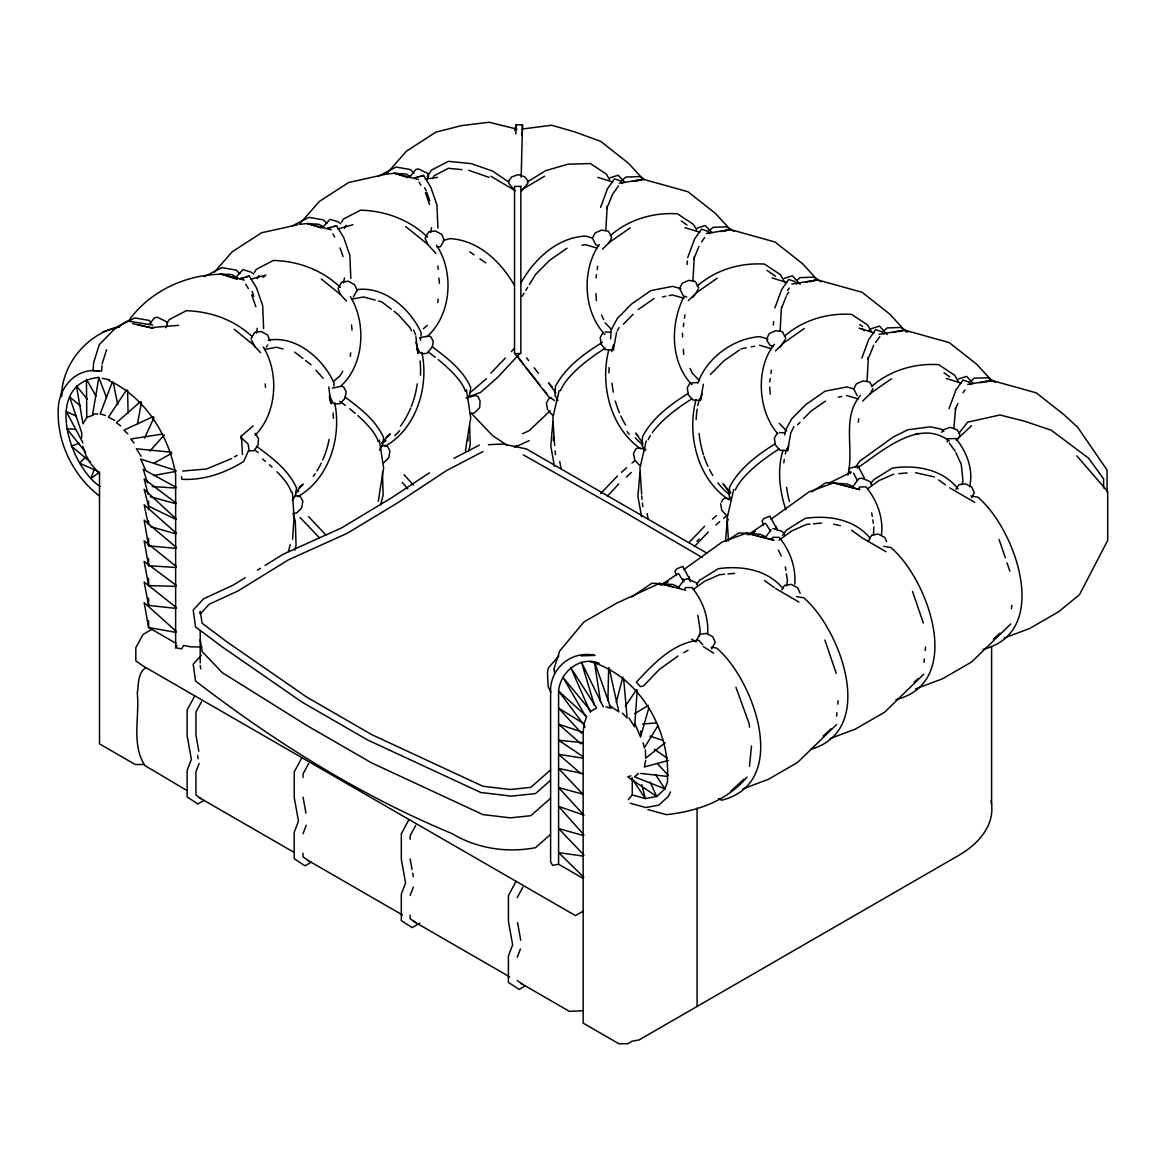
<?xml version="1.0" encoding="UTF-8"?>
<svg xmlns="http://www.w3.org/2000/svg" width="1166" height="1166" viewBox="0 0 1166 1166"><rect width="100%" height="100%" fill="white"/><g stroke="black" fill="none" stroke-linecap="round" stroke-linejoin="round"><path stroke-width="1.5" d="M521.173 177.203L522.499 124.951L516.203 124.747L514.643 130.198M607.909 700.751L608.652 668.001M515.868 133.973L516.203 124.747L516.028 129.528M667.375 780.506C671.018 730.718 639.157 675.245 589.705 661.443M522.135 135.577L522.31 131.146M522.324 129.747L522.499 124.951M947.346 441.943L947.521 438.707L955.858 438.547C966.76 451.723 973.668 469.811 969.631 486.79M102.025 365.658L101.675 370.977L97.58 370.803M292.593 539.29L294.065 516.932L292.375 492.125M637.248 690.097L634.596 726.826L628.955 718.037M333.87 386.077L334.103 383.104C323.128 358.764 296.324 335.167 268.224 340.21M420.941 335.793L421.188 332.82C410.403 308.888 384.518 286.005 357.015 289.605M552.888 421.946L550.804 445.995L554.462 466.473M553.296 440.573L553.602 437.002M639.988 472.23L637.904 496.279L641.562 516.771M725.441 541.418L727.088 522.514L728.327 519.234M687.095 264.478L687.401 261.053M694.309 256.476L692.91 280.919M773.35 325.037L773.656 321.627M781.497 306.804L780.083 331.246M953.832 428.359L955.712 407.371L955.333 409.762M749.49 766.324L751.502 745.934M836.59 716.041L836.926 712.645M837.756 704.147L838.106 700.751M924.026 662.346L924.361 658.95M925.206 650.453L925.542 647.057M1011.461 608.667L1011.797 605.271M991.027 800.838A114.385 66.039 0 0 1 958.379 855.596L639.07 1039.941L632.249 1041.151L627.789 1043.73L618.855 1043.73L583.16 1023.121L583.16 732.437L584.049 723.78L586.702 716.594L558.587 691.03C560.321 671.616 580.085 655.758 599.164 663.206M257.292 328.273L256.287 333.214M263.618 328.725L262.671 305.609L256.52 287.842L249.32 276.05L240.196 278.674L243.359 277.756M344.48 277.96L343.474 282.901M350.806 278.397L349.858 255.296L343.708 237.529L336.508 225.738L327.384 228.361L330.546 227.443M431.58 227.676L430.575 232.602M437.906 228.113L436.959 205.012L430.808 187.245L423.608 175.454L414.484 178.077L417.647 177.159M350.281 356.344L350.704 352.846M437.789 302.562L438.212 299.05M596.045 277.989L596.496 274.622M597.196 269.565L597.662 266.198M683.349 326.582L683.815 323.215M684.515 318.158L684.967 314.791M769.779 381.938L770.245 378.556M770.93 373.514L771.396 370.132M847.842 475.014C854.474 449.041 841.298 417.515 860.435 395.434M858.263 422.107L858.73 418.74M697.851 383.162C706.669 357.933 733.108 338.519 759.766 336.639L768.015 339.014M784.762 434.962L785.418 430.443L791.568 419.031L805.75 404.617L825.149 391.149L846.895 386.937L853.483 388.832M420.358 340.326L420.824 337.28M600.607 207.359L607.471 188.746L614.453 178.85L620.341 180.832L622.513 183.47M606.83 208.568L607.209 206.193L605.81 230.635M687.707 257.642L694.572 239.03L701.553 229.148L707.441 231.13L709.613 233.754M774.88 307.97L781.759 289.357L788.741 279.461L794.629 281.443L796.801 284.081M861.82 358.181L868.685 339.568L875.681 329.672L881.569 331.654L883.726 334.292M868.043 359.39L868.422 357.015L867.023 381.457M949.109 408.537L955.974 389.925L962.956 380.043L968.844 382.025L971.016 384.649M100.043 486.499C68.648 465.715 43.069 382.812 98.862 377.434L92.712 413.959L97.755 414.119M699.396 636.097L700.27 630.893L697.88 615.313M707.587 634.377C708.928 617.572 702.69 600.534 691.977 587.562L685.695 587.547L684.719 588.932M786.584 585.886L787.458 580.683L786.394 573.759M794.775 584.151C796.116 567.346 789.878 550.323 779.165 537.337L772.883 537.322L771.907 538.721M873.509 535.456L873.859 526.799M881.409 535.456C883.755 518.141 877.021 500.331 866.09 486.922L859.808 486.907L858.832 488.292M240.91 438.518L241.449 435.516L242.47 454.565M613.287 350.31L616.61 332.223M703.404 384.153L700.387 400.594L702.034 393.758M137.384 424.424L141.509 402.139M645.702 760.334L644.317 766.995L668.22 760.48M61.579 396.6C61.55 363.967 87.916 332.908 119.879 326.597M559.126 390.61L552.83 417.792L554.637 445.514M646.226 440.894L639.93 468.076L641.635 494.063M733.72 489.487L727.03 518.36L728.502 540.893M788.726 445.747L787.487 450.878L790.81 432.805L793.944 426.552M288.439 551.547L290.159 544.566M294.809 550.221L296.047 545.192L295.289 520.838L293.118 513.973M380.67 504.951L383.148 494.894L382.448 472.288M468.601 451.315L470.248 444.61L469.65 425.473M616.26 702.326L622.906 676.965M962.067 484.444L962.985 480.946L961.28 464.374L955.814 452.583M648.821 707.937L640.528 737.072L635.033 723.824M608.871 349.698C599.645 384.372 610.27 427.733 640.644 448.779M695.971 399.982C686.628 435.137 697.647 479.459 729.187 499.995M783.013 450.236C777.022 469.519 779.544 490.944 785.869 509.79M102.142 363.879L106.558 349.771M553.763 669.634L559.593 651.138L583.962 621.93L616.523 603.245L659.533 583.394L685.608 590.2M665.524 787.356L667.739 781.22M94.023 469.913L90.875 478.424L99.037 472.594M112.242 382.215L100.174 413.886L105.348 415.46M199.138 763.453L195.946 771.819L195.946 795.052L201.529 798.958M303.043 833.646L306.235 825.28M410.14 895.473L413.332 887.122M517.238 957.315L520.43 948.949M696.146 640.848L699.804 634.289L706.377 633.4L712.79 636.709L715.268 642.277L711.61 648.821M868.116 541.563L871.774 535.005L878.348 534.115L884.746 537.409L886.612 541.592M608.069 205.449L612.442 194.503L618.563 185.846M693.93 258.867L698.915 246.361M781.73 307.62L786.103 296.689M869.297 356.271L873.655 345.325M956.572 406.628L957.825 403.509M165.936 327.719L167.263 324.556L166.505 321.699L157.177 317.21L154.48 317.808L149.088 324.542M427.237 179.447L428.563 176.285L427.791 173.413L418.477 168.924L415.781 169.522L409.441 177.48M250.938 338.869L254.713 332.339L261.257 331.523L267.597 335.006L270.002 340.764M144.497 438.212L154.058 417.443M684.005 296.616C670.144 323.652 670.042 361.941 691.963 384.765M670.537 792.005L668.322 796.451L658.805 805.138L645.847 807.542L630.252 803.257M617.397 330.663L618.971 327.544M609.016 242.892L611.625 237.704L611.057 235.547L608.215 231.145L601.583 230.096L595.054 233.011L592.445 238.199L595.855 244.758L598.843 245.909M696.117 293.176L698.084 289.285M785.184 339.583L780.039 347.453M870.317 393.758L872.926 388.57M721.419 502.24L722.993 499.208L725.223 498.159L730.12 498.538M194.78 695.854L187.128 710.065L187.128 735.717L191.37 759.299L187.128 770.435L187.128 796.932L197.914 803.942L204.137 800.357M201.543 701.713L195.961 712.062L195.961 735.294L198.818 751.254M301.877 757.696L294.226 771.907L294.226 797.544L298.467 821.141L294.211 832.276L294.211 858.774L305.011 865.784L311.235 862.184M308.64 763.541L303.058 773.889L303.058 777.474M408.975 819.523L401.323 833.734L401.323 859.371L405.564 882.968L401.308 894.103L401.308 920.601L412.108 927.611L419.891 923.122M415.737 825.368L410.155 835.731L410.155 839.301M516.072 881.35L508.42 895.561L508.42 921.198L512.646 944.795L508.405 955.931L508.405 982.428L519.205 989.438L525.429 985.838M517.252 897.558L522.82 887.209M342.687 371.269L340.224 375.656L333.534 381.384M201.951 646.984L191.035 646.868L183.63 645.439L181.634 648.894L175.643 647.742L176.97 645.439M602.924 332.791L600.155 337.513L601.292 344.495L605.679 349.654L610.751 349.96M700.052 399.428L701.436 397.067M777.124 433.358L774.355 438.081L775.492 445.077L779.879 450.236L784.951 450.542M95.962 396.046L86.43 379.256L86.78 417.384L82.975 423.812L76.446 385.902L87.348 399.311M167.365 322.705L169.201 319.659L186.225 310.754C210.405 311.351 234.322 319.834 252.075 336.551M254.421 272.421L256.272 269.375L273.281 260.455C298.059 261.009 322.457 270.046 340.37 287.375M257.19 278.601L259.056 275.511M341.594 222.138L343.431 219.091L360.454 210.186C385.217 210.725 409.616 219.762 427.543 237.106M344.349 228.317L346.215 225.242M657.959 725.646L644.317 747.887L643.195 742.829M520.925 282.886C534.363 259.216 557.1 237.427 585.565 236.057L592.168 237.966M522.193 296.164L523.986 293.264M525.793 290.349L527.6 287.434M529.408 284.519L535.719 274.316L549.667 260.28L567.04 248.227M292.287 500.403L295.479 495.244L296.543 488.044C288.498 470 272.028 457.597 256.433 446.286M379.387 450.105L382.579 444.96L383.643 437.76C375.918 420.226 360.017 408.158 345.034 397.023M467.289 398.539L469.679 394.676L470.743 387.476C463.019 369.943 447.117 357.875 432.134 346.739M427.281 176.605L431.449 170.119L448.356 161.345L471.02 163.575L492.533 171.052L508.42 181.794M432.367 178.631L434.218 175.672L448.444 168.283L461.969 169.624M266.227 347.293L267.684 344.976M353.327 297.009L357.102 290.48L354.697 284.723L348.357 281.239L341.813 282.055L338.898 286.705L338.038 288.585L340.443 294.342M781.774 589.865L784.674 585.288L791.248 584.399L797.646 587.708L800.138 593.275M955.974 489.283L958.875 484.721L965.448 483.832L971.846 487.126L974.339 492.693L971.642 497.722M787.516 290.64L789.236 288.031M126.526 389.91L108.453 417.151L114.589 420.358M625.326 706.261L636.374 689.835M855.553 467.056L859.575 461.313L893.273 436.988L907.877 429.744L930.483 426.829L941.268 429.132L943.819 431.42M701.582 241.916L704.643 237.587M786.729 295.115L788.77 292.229M875.695 342.44L879.776 336.668M962.985 392.811L965.025 389.925M941.647 432.324L943.498 429.744L950.188 427.324L956.878 429.744L959.647 433.606L959.647 436.186L957.811 438.766M678.437 587.562L683.946 579.983L687.226 578.7L696.656 582.942L697.501 585.813M765.537 537.278L771.047 529.699M852.638 486.994L858.147 479.415M696.481 584.399L699.658 580.304L718.271 568.731C741.299 565.393 767.286 569.562 782.838 588.32M782.488 535.369L786.715 529.918L805.327 518.345C828.356 515.008 854.357 519.176 869.894 537.934M870.652 483.73L873.815 479.634L892.427 468.062C915.966 464.578 942.828 469.213 958.088 489.006M235.24 278.062L242.951 269.594L251.113 272.159L253.59 273.995M322.341 227.778L330.051 219.295L338.213 221.875L340.691 223.697M958.86 433.344L967.62 422.165L999.962 414.979L1024.943 421.349L1051.193 430.196L1088.49 458.092L1103.604 478.876L1103.604 487.956M692.939 297.17L695.067 294.517M628.255 799.643L632.249 794.95L632.249 777.78M558.893 655.846L548.428 667.943L547.452 672.33L548.151 686.366L550.833 692.312M128.552 320.956C151.58 288.425 192.463 271.518 231.757 274.578L237.806 278.033M214.471 272.013L232.194 251.798L261.563 232.777L297.49 224.805M323.39 226.889L318.857 224.295L307.241 223.522L299.21 224.426L319.295 201.499L348.663 182.494L386.31 174.142L406.395 151.216L435.763 132.195L461.328 125.637L489.137 122.27L516.917 129.12M631.637 597.094L651.867 583.204L672.986 584.501L679.195 587.358M149.889 451.082L164.333 434.918M296.12 491.833L303.102 484.152L299.108 487.388M382.054 442.818L390.202 433.869L386.208 437.104M201.252 655.409L193.192 664.168L195.524 681.002C274.608 741.824 359.507 795.197 451.854 833.515C476.996 848.542 506.816 853.148 535.486 847.682L550.381 834.565M600.694 493.524L617.514 475.961M607.355 496.264L618.68 483.963M688.975 542.54L704.614 526.26M694.455 546.548L708.316 531.958M505.403 358.006L490.857 373.149M511.408 351.534L513.827 348.94M519.016 354.391L497.576 377.449L480.596 392.344L468.965 396.775M521.654 190.86L527.775 183.441L527.775 180.861L525.006 176.999L518.316 174.579L511.612 176.999L508.842 180.861L508.842 183.441L514.964 190.86M85.41 457.218L79.55 463.266L97.857 471.21M623.358 324.206L633.123 314.281M710.458 374.49L723.867 360.848L739.798 349.8M797.588 424.788L800.022 422.311M803.68 418.594L810.997 411.146L825.47 401.104M956.222 440.165L971.497 425.707M383.643 462.858L388.73 457.772L389.925 451.053L387.68 446.563L385.45 445.427L382.215 445.704M602.443 249.174L609.337 242.426L630.15 227.88M688.392 300.58L696.437 292.71L717.25 278.164M775.492 350.864L783.537 343.008L804.351 328.462M862.592 401.162L870.638 393.292L891.451 378.746M836.59 724.538L797.471 762.52L768.292 779.369L742.961 788.886M923.691 674.254L884.557 712.237L855.392 729.071L830.046 738.603M1010.791 623.97L971.657 661.953L942.492 678.787L915.47 688.946M263.093 277.508L265.761 275.045L250.894 279.199M730.82 791.16L743.85 779.238M823.123 736.096L830.95 728.939M914.144 682.241L918.05 678.656M993.417 639.099L999.932 633.138M655.452 774.501L664.984 788.886L656.677 796.465L645.366 798.564L632.249 794.95M746.954 777.066C726.68 801.231 696.685 811.449 666.267 814.64L647.99 809.612M621.449 472.405L626.681 467.668M626.273 477.083L631.345 472.492M712.484 519.132L716.405 515.576M715.909 525.079L719.714 521.639M550.571 769.968L530.836 787.342L510.373 789.513L482.884 786.248L371.633 734.58L306.745 697.108L226.947 641.883L202.17 623.314L200.217 611.421L200.217 614.001L209.21 604.236L238.083 590.914L288.425 559.84L346.987 533.416L397.985 502.633L446.578 470.554L483.001 451.548M550.381 780.462L535.486 793.58L511.364 796.145L480.742 792.486L367.494 739.914L302.009 702.107L221.861 646.634L195.524 626.9L193.192 610.066L203.554 598.814L232.996 585.23L245.21 577.695M550.571 798.302L530.836 815.69L510.373 817.862L482.884 814.582L371.633 762.914L306.745 725.441L222.487 672.797L202.17 651.648L200.217 639.77M140.488 401.6L116.396 422.762L120.725 425.911M638.472 773.452L634.596 776.847L664.984 788.886M550.221 410.753L529.072 430.706L522.616 433.665M242.426 435.107L253.124 425.94M255.165 435.21C277.158 412.983 279.301 373.003 263.268 346.9M340.953 386.048C364.39 364.273 366.576 323.113 350.368 296.616M423.287 328.812L427.295 325.372M426.727 336.887C451.577 315.286 454.463 271.765 436.419 245.224M621.813 180.57L625.923 177.043L639.624 176.591L644.084 179.17M708.913 230.853L713.024 227.326L726.724 226.874L733.866 231.466M797.384 279.971L800.124 277.61L813.824 277.173L820.966 281.749M883.114 331.435L887.224 327.894L900.924 327.457L908.052 332.048M970.214 381.719L974.324 378.192L988.025 377.74L995.152 382.331M469.811 392.855L486.382 378.79M610.197 235.707C628.62 219.587 653.179 212.197 677.475 213.815L693.493 224.44L696.656 229.935M697.253 286.005C715.676 269.885 740.235 262.496 764.532 264.114L780.55 274.739L784.499 281.808M784.324 336.289C802.762 320.169 827.306 312.779 851.603 314.397L867.621 325.022L871.57 332.091M871.468 386.573C889.891 370.453 914.45 363.063 938.747 364.681L954.765 375.306L958.714 382.375M145.663 667.754C137.515 673.336 138.769 684.427 137.282 692.983C139.833 716.857 131.029 744.097 144.919 765.581L186.706 790.402M599.135 244.569C581.513 270.075 583.146 311.482 604.877 334.482M774.443 344.262C755.189 367.829 757.711 411.19 777.882 433.81M665.247 742.713L645.629 758.206L645.396 749.738M631.972 463.033L634.698 460.891M723.576 518.287L727.584 515.124M857.141 468.105C881.919 451.621 918.75 417.705 949.284 440.981M868.859 330.503L871.337 328.666L879.499 326.101L887.209 334.569M693.333 589.413L704.658 581.207L719.539 574.707L724.552 574.24M779.019 540.164L791.758 530.924L806.639 524.409L809.991 524.117M867.533 488.845L878.858 480.64L893.739 474.125M683.903 569.518L722.045 542.132L746.634 533.095L774.151 540.281M771.003 519.22L809.146 491.848L833.734 482.811L859.531 489.545M678.073 656.006L659.475 669.313L643.486 685.972L640.44 686.672L636.417 682.154C653.149 664.052 673.059 642.889 698.696 640.236L702.792 644.681M638.225 309.558L654.141 298.511M514.483 447.001L516.844 445.383M661.72 584.545L678.014 573.614M748.82 534.261L765.115 523.315M429.496 472.769L392.592 497.139L341.944 527.717L283.353 554.141L265.046 565.452M726.17 541.155L738.967 532.92L760.086 534.217L766.295 537.074M811.871 491.804L826.082 482.666L847.216 483.963L853.425 486.82M257.409 570.159L260.47 568.279M527.192 182.056L545.717 170.659L567.769 164.231L590.419 163.546L606.437 174.171L609.599 179.651M634.625 713.709L648.281 705.43M602.545 342.294C584.181 353.575 565.612 366.955 555.395 386.471L555.001 395.376L557.975 400.565M688.188 393.452C670.377 404.587 652.406 417.734 642.495 436.754L642.102 445.66L645.075 450.863M775.288 443.736C757.477 454.871 739.506 468.018 729.595 487.038L729.202 495.944L731.432 499.85M520.663 190.379L544.522 176.241M661.996 585.157L668.118 581.572L659.956 585.011M749.097 534.859L755.218 531.288L747.056 534.728M115.419 327.952L134.775 317.91L149.073 320.402L151.522 322.836M204.006 276.808L221.875 267.626L236.173 270.118L239.861 273.762M291.106 226.51L308.975 217.342L323.274 219.835L326.961 223.478M378.207 176.226L396.076 167.059L410.374 169.551L414.061 173.195M231.626 458.559L206.484 469.009L182.625 471.035M234.41 456.955L237.179 455.367M152.367 629.101L142.922 634.552L135.824 647.713L135.824 660.918L142.922 665.888L575.465 915.616L583.335 911.083M683.757 652.712L688.013 650.249M153.737 463.354L171.825 453.253M453.997 458.34L479.372 445.106M829.245 483.059L851.384 472.041M384.838 446.447C416.51 428.738 429.19 386.485 421.873 352.278M297.592 496.76C329.264 479.051 341.944 436.798 334.627 402.591M551.022 397.577L548.792 398.641L546.417 403.188L547.597 409.791M153.169 416.597L123.931 430.167L127.837 433.869M515.095 447.103L529.218 440.588M610.037 177.8L618.199 175.235L624.961 182.479M697.137 228.099L705.299 225.519L712.062 232.763M784.237 278.382L792.399 275.803L800.109 284.271M958.437 378.95L966.599 376.385L973.362 383.629M858.744 478.803L861.426 478.133L868.437 480.815L870.842 482.374L871.702 485.245M1004.247 638.035L1029.593 628.503L1058.757 611.669L1079.483 594.689L1107.7 540.441L1107.7 491.542L1076.816 455.819M466.24 397.868L475.611 395.507L477.987 396.542L480.086 400.958L479.663 407.692L474.314 413.012L469.84 413.595M79.346 443.226L71.257 446.097L90.03 461.751M630.908 775.813L627.789 776.92L656.677 796.465L650.103 782.051M419.396 337.878L428.782 335.895L431.012 337.032L433.256 341.521L432.411 346.841L426.975 353.327L422.121 353.735L419.891 352.613L417.647 348.124M332.295 388.161L341.682 386.179L343.912 387.316L346.156 391.805L344.961 398.524L339.874 403.625L335.021 404.019L332.791 402.897L329.614 395.507M86.78 417.384L93.28 415.169M102.812 331.902L119.369 326.801M983.04 649.36C1052.504 631.943 1015.222 528.577 977.866 497.182L970.782 496.016M895.94 699.644C965.404 682.227 928.121 578.861 890.766 547.466L883.682 546.315M810.574 749.403C877.911 730.382 840.497 628.868 803.665 597.764L796.582 596.598M420.503 176.343L423.608 175.454M333.403 226.641L336.508 225.738M246.215 276.954L249.32 276.05M443.211 240.546L449.814 238.651C478.279 240.007 501.016 261.811 514.454 285.466M337.994 228.9L352.861 224.761M636.213 181.167L643.195 179.243L687.925 191.734L715.501 213.465L729.639 228.9M723.314 231.451L730.295 229.527L775.026 242.018L802.602 263.749L817.92 280.481M810.414 281.735L817.395 279.825L862.126 292.302L889.687 314.033L906.201 332.048M899.263 331.552L904.495 330.109L949.226 342.585L976.787 364.317L992.12 381.049M986.363 381.836L991.596 380.393L1036.326 392.884L1063.888 414.615L1077.821 427.456L1107.073 470.058L1107.073 491.79M633.24 181.284L643.195 179.243L619.321 183.237M720.34 231.568L730.295 229.527L706.421 233.521M805.793 282.187L817.395 279.825L791.816 284.096M892.894 332.485L904.495 330.109L878.916 334.38M979.994 382.769L991.596 380.393L967.722 384.386M582.009 245.326L585.332 244.671L596.948 248.023M662.463 296.907L665.786 296.251M669.109 295.61L672.432 294.969L684.048 298.307M741.241 348.809L746.225 347.832M751.225 346.87L754.548 346.215M838.339 397.154L841.663 396.513M583.044 878.348L558.587 864.225L552.597 865.376L550.614 861.922L550.614 687.692C552.713 665.655 573.424 650.439 594.995 655.394L581.105 655.875M351.549 299.21L363.559 296.966L375.131 300.085M264.478 349.494L276.488 347.235L283.09 349.028M153.737 475.466L175.935 471.414M162.059 434.116L130.709 438.984L134.017 443.022M425.357 179.2L437.541 177.349M437.148 247.221L440.427 246.726L444.202 240.196L441.797 234.439L435.457 230.955L428.913 231.772L425.998 236.406L425.138 238.301L427.543 244.058M522.208 129.047L551.707 125.228L575.071 132.006L600.825 141.45L628.401 163.182L643.719 179.899M915.499 433.971L919.1 433.519M773 528.562L781.337 531.098L783.741 532.658L784.601 535.529M386.31 174.142L394.341 173.238L405.957 173.996L410.49 176.605M898.753 473.673L907.104 472.915M813.329 523.811L821.68 523.053M727.905 573.949L734.58 573.337M295.115 495.987L298.35 495.71L300.58 496.847L302.825 501.336L301.63 508.055L296.543 513.142L293.307 513.419M178.66 325.329L150.808 327.631L132.618 323.594M642.51 723.984L656.327 722.949M488.437 444.683L502.94 444.013L526.391 448.925L706.771 553.063M581.878 1010.776L569.402 1011.345L520.59 983.171M248.547 450.921L253.896 450.703L258.007 445.456L258.473 438.285L255.019 433.358M144.147 764.502L135.227 764.502L99.518 743.893L99.518 471.924M176.183 585.347L144.147 561.414L148.607 585.565L175.833 586.381M97.186 370.846L93.105 370.671L93.615 362.699L99.256 344.684L115.755 327.792L127.575 321.014L152.804 325.066M605.125 331.96L610.197 332.266M697.297 382.55L690.024 383.075L687.255 387.797L688.392 394.778L692.779 399.938L697.851 400.244M99.183 371.094C76.665 367.071 58.825 387.054 58.3 408.537C56.522 442.133 72.933 475.539 99.387 495.973M779.325 432.542L784.397 432.848M152.236 486.557L175.833 488.058M176.241 566.472L144.147 540.805L148.607 565.714L175.833 567.478M75.615 429.336L66.841 428.753L85.672 452.335M176.299 547.379L144.147 520.196L148.607 545.863L175.935 548.355M171.562 452.248L136.364 448.779L141.086 456.256M583.16 742.742L558.587 740.221L583.262 756.719M176.241 607.471L144.147 582.023L148.607 605.402L175.935 608.39M640.528 773.422L667.579 776.425M583.16 856.106L558.587 852.608L583.831 877.284M583.16 758.206L558.587 754.329L581.032 773.758M711.245 647.174L716.565 648.048C753.921 679.443 791.204 782.794 721.739 800.211L718.577 798.695M175.935 632.366L148.607 627.527L144.147 602.647L176.299 631.462M583.16 773.656L558.587 768.452L582.781 794.177M102.36 378.207L109.371 379.766M915.514 472.696L934.462 476.938M833.588 524.146L840.467 525.691M137.923 324.818L153.562 328.404M859.808 489.633L833.734 482.811M772.708 539.916L746.634 533.095M418.419 179.549L394.341 173.238L407.896 177.64M331.319 229.833L307.241 223.522L320.796 227.924M244.219 280.117L220.141 273.821L237.092 279.301M659.533 583.394L672.578 586.804M378.44 300.974L381.748 301.863L391.31 309.223M150.312 496.716L175.935 503.756M583.16 794.279L558.587 787.531L583.991 815.223M583.16 835.497L558.587 828.516L583.991 855.072M680.915 288.716L672.665 286.355L650.934 290.567L631.52 304.034L617.353 318.449L611.188 329.861L610.634 338.898M759.532 345.253L771.149 348.59M846.662 395.551L858.278 398.889M150.312 526.507L175.935 533.897M683.305 295.989L686.73 296.995M605.985 706.844L610.911 708.272L594.398 661.72L600.534 701.903M597.823 177.349L612.675 181.983M684.923 227.632L699.775 232.267M772.023 277.916L786.861 282.551M859.123 328.2L873.961 332.835M946.224 378.484L961.061 383.118M175.964 470.554L140.605 459.054L145.692 470.087M649.987 736.14L663.308 740.527M583.16 732.437L558.587 724.159L581.032 743.908M583.16 814.888L558.587 806.376L583.991 834.943M468.732 170.28L489.079 177.363M773.043 346.491L770.056 345.34L767.228 340.924L766.645 338.767L769.254 333.578L775.784 330.663L782.415 331.712L785.826 338.286M645.979 449.42L638.123 447.861L635.893 448.925L633.517 453.472L634.698 460.074L639.638 465.38M76.067 416L66.302 411.525L82.975 442.92M176.022 519.497L148.607 506.175L144.147 489.283L176.358 519.089M108.555 380.364C145.284 397.169 168.837 435.312 175.643 474.212L175.643 647.742M176.081 487.315L143.243 469.286L147.543 482.913M523.257 454.857L620.516 509.79L702.296 557.567M176.11 643.413L148.607 627.527L148.607 620.72M199.313 797.675L293.803 852.229M307.984 860.421L402.474 914.975M413.493 921.344L509.571 976.802M949.736 487.884L974.703 502.357M886.043 551.737L862.636 538.167L851.53 530.209M775.536 588.466L798.943 602.035M490.857 176.241L514.702 190.379M554.652 400.55L548.676 396.746L514.949 353.633M691.642 639.07L696.029 641.883M703.346 646.576L713.592 653.149M861.732 328.608L864.72 330.59M507.574 445.587L492.431 435.486L471.297 413.245M609.206 705.328L618.855 711.828L609.089 667.943M469.796 251.812L474.125 254.829M479.926 258.852L485.712 262.86M654.418 749.242L667.112 758.06M517.238 980.548L522.82 984.454M415.723 922.627L410.14 918.706L410.14 915.135M308.626 860.785L303.043 856.879L303.043 853.308M944.008 372.858L949.751 376.895M859.779 324.6L862.651 326.611M766.951 270.279L775.55 276.327M681.279 221.001L687.022 225.023M938.63 479.926L945.568 484.896M764.43 580.508L774.151 587.46M176.241 503.173L144.147 478.978L148.155 494.515M394.035 311.337L398.131 314.485L410.213 328.01L411.511 330.882M294.677 352.147L302.869 358.458M305.594 360.556L311.045 364.769M405.651 226.51L427.441 244.131L435.938 253.401M321.277 278.995L340.355 294.415L346.419 301.032M234.177 329.278L253.255 344.713L260.528 352.642M80.41 405.855L69.581 396.906L81.678 432.601L81.722 437.789M176.299 533.197L144.147 504.747L148.242 524.248M240.881 437.41L248.037 443.969L249.058 449.566L243.577 461.561C225.184 473.032 203.802 480.436 181.925 479.313L181.371 476.53M404.077 474.708L413.391 485.114M308.524 516.538L326.291 535.413M300.041 517.485L319.615 537.92M779.296 423.375L786.671 431.07M699.556 380.772L692.181 373.076L690.068 368.427M605.096 322.793L611.246 329.22M622.425 713.155L627.133 718.125L623.664 678.845M726.724 515.663L721.798 510.358L720.617 503.756M548.545 410.84L552.538 415.096M657.332 763.497L668.176 775.317M581.572 733.181L558.587 708.112L584.049 723.78L584.851 727.336M315.884 370.176L323.128 378.294M723.911 484.779L730.878 492.752M637.977 435.822L635.659 433.154L642.903 443.138M552.043 386.864L548.559 382.871L555.803 392.855M99.518 473.921L90.904 463.879L85.978 455.352L82.815 446.359M402.314 482.389L407.823 488.948M540.106 385.407L525.895 367.305M543.458 389.517L546.81 393.627M526.638 357.86L528.781 360.673M534.145 367.742L538.43 373.382M517.325 356.009L523.753 364.477M583.321 724.115L558.587 691.03L558.587 864.225M949.226 443.022L955.129 451.111M255.369 347.395L251.535 340.312M722.745 483.453L730.003 493.437M631.928 778.494L645.366 798.564L641.766 784.674M872.357 386.412L869.515 381.996L862.884 380.947L856.354 383.876L853.745 389.05L857.156 395.624M682.955 295.056L679.545 288.483L682.154 283.294L688.683 280.379L695.315 281.429L698.726 288.002M419.09 182.202L420.897 185.161M332.893 233.972L334.7 236.917M245.705 284.285L248.416 288.702M776.76 528.927L769.895 516.144L764.094 518.491L762.039 520.896L763.511 525.356M765.931 523.709L770.274 530.88M689.645 579.181L682.78 566.399L676.965 568.746L674.925 571.151L676.397 575.61M678.816 573.964L682.299 579.706M735.935 687.27L749.155 723.707L749.519 727.118M585.769 716.507L562.901 677.329L590.943 711.231L596.598 707.966L570.699 667.491L590.433 712.353M424.555 187.77L426.333 190.874M864.298 477.943L857.987 465.963L848.906 468.484L850.058 473.629M853.541 473.207L857.331 480.407M603.376 706.975L581.44 662.157L594.383 705.211M778.407 550.177L781.249 556.036M601.569 315.053L603.682 319.703M413.624 330.036L415.65 334.934M98.862 377.434L106.529 397.693M425.401 192.536L429.554 204.502M340.078 247.95L343.037 256.491M251.71 294.838L255.85 306.818M999.058 539.421L1005.325 557.8M1007.03 562.814L1009.887 571.165M912.526 591.381L923.355 623.125M824.858 640.003L836.255 673.409M426.887 192.55L429.715 200.873M252.133 291.456L253.824 296.441M415.781 342.338L417.18 346.666M776.09 526.376L776.964 529.699M688.975 576.631L690.272 581.63M683.028 578.759L683.874 582.023M416.845 348.211L418.04 353.473L415.868 336.624M329.351 396.746L330.94 403.771L328.768 386.908M640.557 730.995L641.315 734.376M113.219 382.273L117.737 404.675M517.573 922.568L520.75 940.292M410.155 858.963L412.064 869.588M412.691 873.145L413.332 876.686M303.058 797.121L305.915 813.081M197.55 755.277L198.205 758.833M647.159 513.506L648.107 518.841M559.738 461.445L561.006 468.557M200.217 665.524L200.771 668.92M871.716 512.953L872.255 516.407M872.795 519.876L873.319 523.33M785.33 566.822L785.855 570.291M466.458 389.779L470.729 417.778L466.458 443.882A72.7 61.259 -86.9 0 1 465.409 451.009M379.358 440.078L383.629 468.062L379.358 494.165A72.7 61.259 -86.9 0 1 378.309 501.293M437.891 265.979L438.197 269.448M438.941 278.12L439.393 283.309M351.564 324.935L352.015 330.124M265.207 383.876L265.513 387.345M769.764 387.141L770.187 394.195M682.431 333.33L682.635 336.857M683.393 349.188L683.699 354.479M595.986 293.628L596.409 300.682M554.302 669.823L554.477 673.321M61.404 391.237L61.579 396.192M467.93 437.09L468.047 440.704M127.575 390.173L128.085 413.332M991.596 646.474L991.596 804.219M697.079 808.009L697.079 1006.447M200.217 630.85L200.217 662.944M148.607 501.205L148.607 509.775M148.607 520.604L148.607 524.219M148.607 538.648L148.607 545.863M148.607 558.499L148.607 565.714M148.607 578.351L148.607 585.565M148.607 598.187L148.607 605.402M696.918 541.432A72.7 12.462 -40 0 1 699.134 538.94M642.874 506.612A72.7 59.306 84.4 0 1 642.349 502.998M641.97 499.383A72.7 59.306 84.4 0 1 641.737 495.798M696.131 419.585A72.7 50.59 80.6 0 1 697.195 409.149M697.851 405.535A72.7 50.59 80.6 0 1 699.6 398.437M735.265 490.041A72.7 23.014 -29.7 0 1 779.34 448.866M329.118 439.465A72.7 52.762 -80.7 0 1 322.72 459.987M321.233 463.179A72.7 52.762 -80.7 0 1 317.035 470.802M315.199 473.658A72.7 52.762 -80.7 0 1 313.275 476.355M298.773 490.915A72.7 52.762 -80.7 0 1 295.873 492.883M728.546 493.918A72.7 49.978 80.4 0 1 717.819 482.797M712.761 475.407A72.7 49.978 80.4 0 1 709.453 469.446M707.937 466.298A72.7 49.978 80.4 0 1 704.016 456.387M703.462 454.711A72.7 49.978 80.4 0 1 699.119 433.46M560.54 390.741A72.7 23.014 -29.7 0 1 605.139 348.299M339.685 401.279A72.7 20.128 31.8 0 1 345.325 405.404M349.683 408.77A72.7 20.128 31.8 0 1 355.222 413.332M357.831 415.606A72.7 20.128 31.8 0 1 378.294 441.812M417.253 383.833A72.7 52.762 -80.7 0 1 411.306 406.438M410.651 408.056A72.7 52.762 -80.7 0 1 400.521 426.042M386.004 440.602A72.7 52.762 -80.7 0 1 381.617 443.474M428.228 352.03A72.7 20.128 31.8 0 1 435.341 357.35M438.197 359.624A72.7 20.128 31.8 0 1 465.394 391.514M255.354 450.44A72.7 18.452 33.8 0 1 258.123 452.583M789.484 501.54A72.7 49.978 80.4 0 1 786.569 487.286M642.816 444.712A72.7 49.978 80.4 0 1 635.237 437.818M625.661 425.124A72.7 49.978 80.4 0 1 620.837 416.014M619.408 412.764A72.7 49.978 80.4 0 1 615.356 401.002M613.301 392.155A72.7 49.978 80.4 0 1 612.019 383.177M648.165 439.757A72.7 23.014 -29.7 0 1 650.337 435.618M652.29 432.673A72.7 23.014 -29.7 0 1 692.24 398.583M629.203 434.35A72.7 50.59 80.6 0 1 627.031 431.537M608.929 372.887A72.7 50.59 80.6 0 1 609.133 367.509M611.552 351.666A72.7 50.59 80.6 0 1 613.607 344.742M783.814 462.829A72.7 50.59 80.6 0 1 784.295 459.433M785.33 454.026A72.7 50.59 80.6 0 1 786.7 448.721M420.037 360.95A72.7 53.33 -81 0 1 420.474 375.233M399.632 430.604A72.7 53.33 -81 0 1 394.808 435.676M333.097 412.968A72.7 53.33 -81 0 1 333.418 418.288M555.497 454.521A72.7 59.306 84.4 0 1 555.045 450.907M262.583 459.054A72.7 20.128 31.8 0 1 265.411 461.342M269.448 464.768A72.7 20.128 31.8 0 1 271.969 467.012M277.027 471.836A72.7 20.128 31.8 0 1 291.194 492.096M520.838 186.4L514.527 186.4L514.527 353.575L520.838 353.575L520.838 186.4"/></g></svg>
